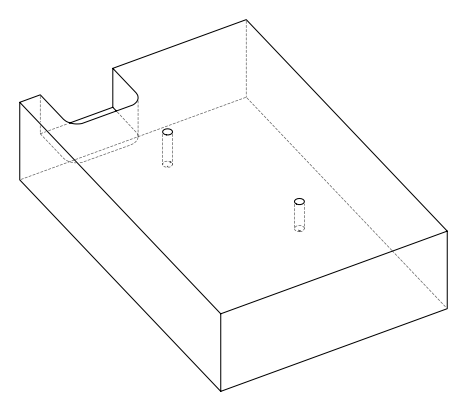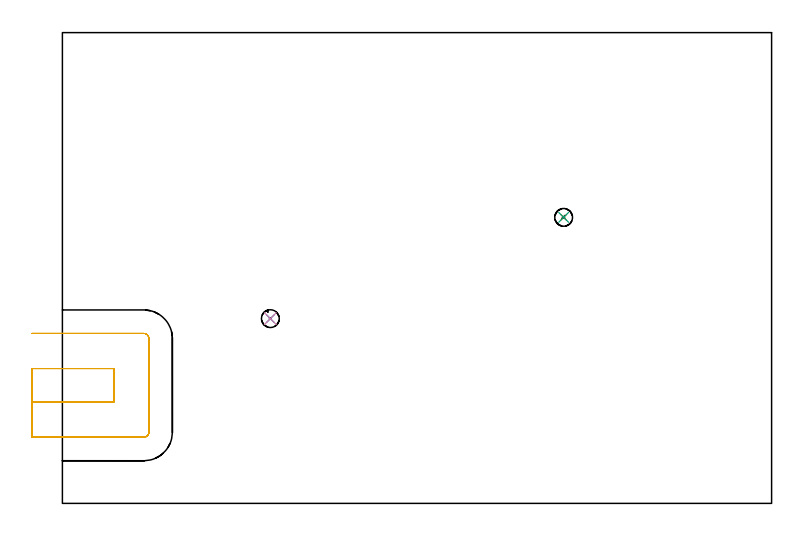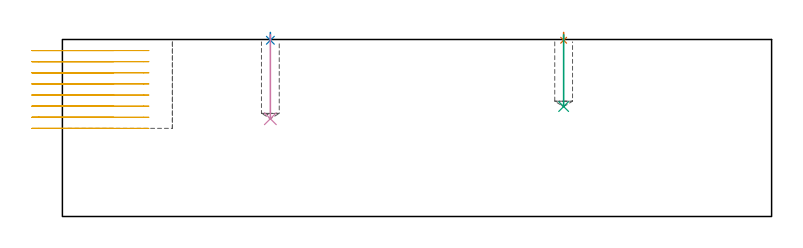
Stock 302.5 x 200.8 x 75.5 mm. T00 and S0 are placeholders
(PLAN: 5 operations, 2 tool changes, 5.1 min)
(1 SPOT_DRILL | STEP1POCKET | NXT0321_9005460120000 | 0.03 min | 0 mm3)
(2 SPOT_DRILL_1 | STEP1POCKET_1 | NXT0321_9005460120000 | 0.03 min | 0 mm3)
(3 DRILL_BLIND_HOLE_INTO_CENTER | STEP1POCKET | UGT0301_195 | 0.12 min | 1222 mm3)
(4 DRILL_BLIND_HOLE_INTO_CENTER_1 | STEP1POCKET_1 | UGT0301_195 | 0.14 min | 1457 mm3)
(5 MILL_SLOT | SLOT_PARTIAL_RECTANGULAR | UGT0201_094 | Follow Part, ap 5, ae 75% | 4.78 min | 111886 mm3)
(TOOL NXT0321_9005460120000 | NC Spot Drill, 142deg, 12mm, Carbide, Uncoated | D12 PA142 FL30 Z2)
(TOOL UGT0301_195 | Twist Drill 7.6 mm | D7.6 PA118 FL73 Z2)
(TOOL UGT0201_094 | End mill 20 mm | D20 FL38 Z4)
(OP 1 SPOT_DRILL)
G17 G21 G94 G90
T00 M6
G54
G17 G0 G90 X213.8 Y122. S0 M3
G43 Z85.5 H0
G94 G81 G98 Z75.173 F250. R78.5
G80
M5
M2
(OP 2 SPOT_DRILL_1)
G17 G21 G94 G90
T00 M6
G54
G17 G0 G90 X88.7 Y78.8 S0 M3
G43 Z85.5 H0
G94 G81 G98 Z75.173 F250. R78.5
G80
M5
M2
(OP 3 DRILL_BLIND_HOLE_INTO_CENTER)
G17 G21 G94 G90
T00 M6
G54
G17 G0 G90 X213.8 Y122. S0 M3
G43 Z85.5 H0
G94 G81 G98 Z46.9 F250. R77.5
G80
M5
M2
(OP 4 DRILL_BLIND_HOLE_INTO_CENTER_1)
G17 G21 G94 G90
T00 M6
G54
G17 G0 G90 X88.7 Y78.8 S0 M3
G43 Z85.5 H0
G94 G81 G98 Z41.7 F250. R77.5
G80
M5
M2
(OP 5 MILL_SLOT)
G17 G21 G94 G90
T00 M6
G54
G17 G0 G90 X-13. Y43.2 S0 M3
G43 Z85.5 H0
Z70.762
G94 G1 X-10. F250.
X21.9 F500.
Y57.5
X-10.
X-13. F250.
Y28.2
X-10.
X34.7 F500.
G3 X36.9 Y30.4 R2.2
G1 Y70.3
G3 X34.7 Y72.5 R2.2
G1 X-10.
X-13. F250.
G0 Y43.2 Z66.025
G1 X-10.
X21.9 F500.
Y57.5
X-10.
X-13. F250.
Y28.2
X-10.
X34.7 F500.
G3 X36.9 Y30.4 R2.2
G1 Y70.3
G3 X34.7 Y72.5 R2.2
G1 X-10.
X-13. F250.
G0 Y43.2 Z61.287
G1 X-10.
X21.9 F500.
Y57.5
X-10.
X-13. F250.
Y28.2
X-10.
X34.7 F500.
G3 X36.9 Y30.4 R2.2
G1 Y70.3
G3 X34.7 Y72.5 R2.2
G1 X-10.
X-13. F250.
G0 Y43.2 Z56.55
G1 X-10.
X21.9 F500.
Y57.5
X-10.
X-13. F250.
Y28.2
X-10.
X34.7 F500.
G3 X36.9 Y30.4 R2.2
G1 Y70.3
G3 X34.7 Y72.5 R2.2
G1 X-10.
X-13. F250.
G0 Y43.2 Z51.812
G1 X-10.
X21.9 F500.
Y57.5
X-10.
X-13. F250.
Y28.2
X-10.
X34.7 F500.
G3 X36.9 Y30.4 R2.2
G1 Y70.3
G3 X34.7 Y72.5 R2.2
G1 X-10.
X-13. F250.
G0 Y43.2 Z47.075
G1 X-10.
X21.9 F500.
Y57.5
X-10.
X-13. F250.
Y28.2
X-10.
X34.7 F500.
G3 X36.9 Y30.4 R2.2
G1 Y70.3
G3 X34.7 Y72.5 R2.2
G1 X-10.
X-13. F250.
G0 Y43.2 Z42.337
G1 X-10.
X21.9 F500.
Y57.5
X-10.
X-13. F250.
Y28.2
X-10.
X34.7 F500.
G3 X36.9 Y30.4 R2.2
G1 Y70.3
G3 X34.7 Y72.5 R2.2
G1 X-10.
X-13. F250.
G0 Y43.2 Z37.6
G1 X-10.
X21.9 F500.
Y57.5
X-10.
X-13. F250.
Y28.2
X-10.
X34.7 F500.
G3 X36.9 Y30.4 R2.2
G1 Y70.3
G3 X34.7 Y72.5 R2.2
G1 X-10.
X-13. F250.
G0 Z85.5
M5
M2
